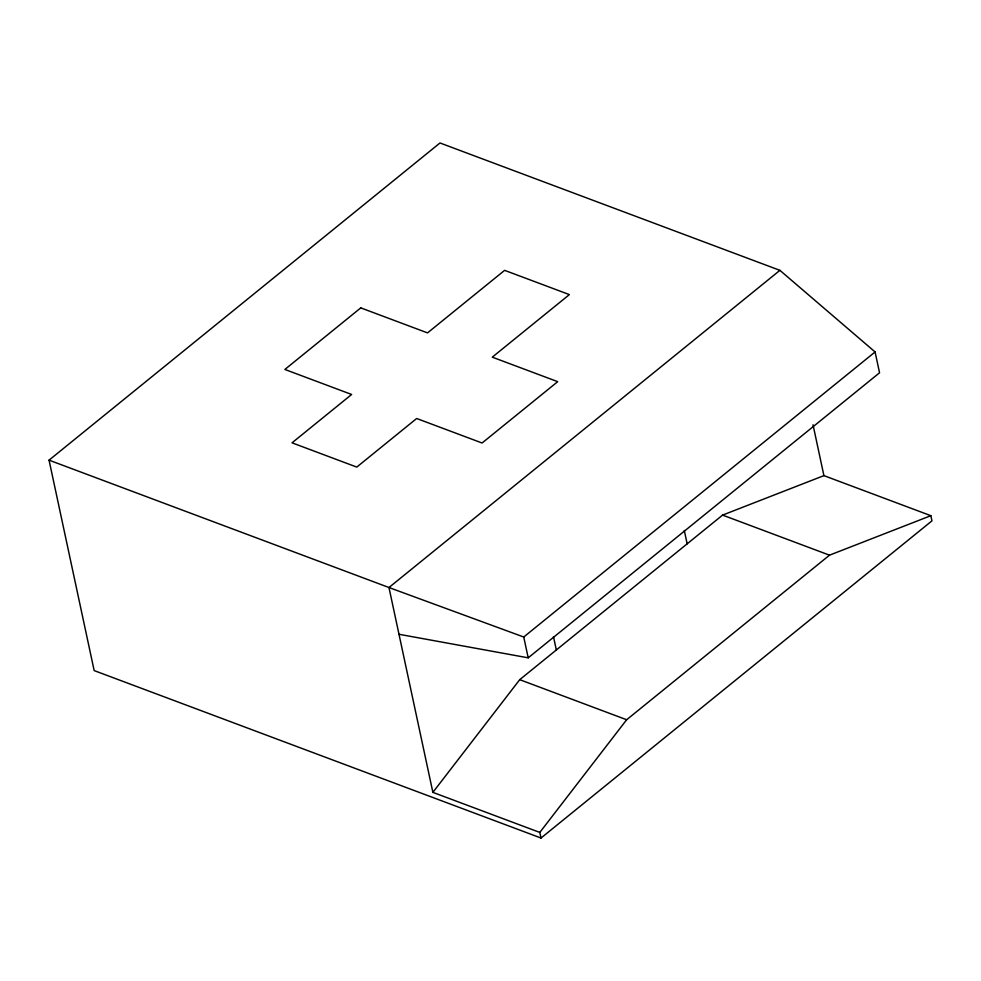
<?xml version="1.0" encoding="UTF-8"?>
<svg xmlns="http://www.w3.org/2000/svg" width="981" height="981" viewBox="0 0 981 981"><rect width="100%" height="100%" fill="white"/><g stroke="black" fill="none" stroke-linecap="round" stroke-linejoin="round"><path stroke-width="1.47" d="M541.009 838.032L539.808 832.428L432.879 792.366L519.722 679.674L722.58 515.099L823.917 475.626L930.846 515.687L931.95 520.85L541.009 838.032L94.164 670.587L49.05 460.15L439.991 142.968L779.907 270.339L875.089 351.958L879.552 372.78L528.207 657.834L398.985 634.278M539.808 832.428L626.651 719.747L829.509 555.172L930.846 515.687M779.907 270.339L388.966 587.521L49.05 460.15M432.879 792.366L388.966 587.521L523.744 637.012L875.089 351.958M722.58 515.099L829.509 555.172M519.722 679.674L626.651 719.747M813.016 424.773L823.917 475.626M684.309 530.549L687.154 543.842M553.48 636.681L556.337 649.974M523.744 637.012L528.207 657.834M360.775 307.875L284.87 369.457L351.639 394.472L292.031 442.823L356.777 467.091L416.667 418.495L482.088 443.007L557.699 381.67L492.278 357.158L569.372 294.607L504.626 270.351L427.532 332.89L360.775 307.875"/></g></svg>
